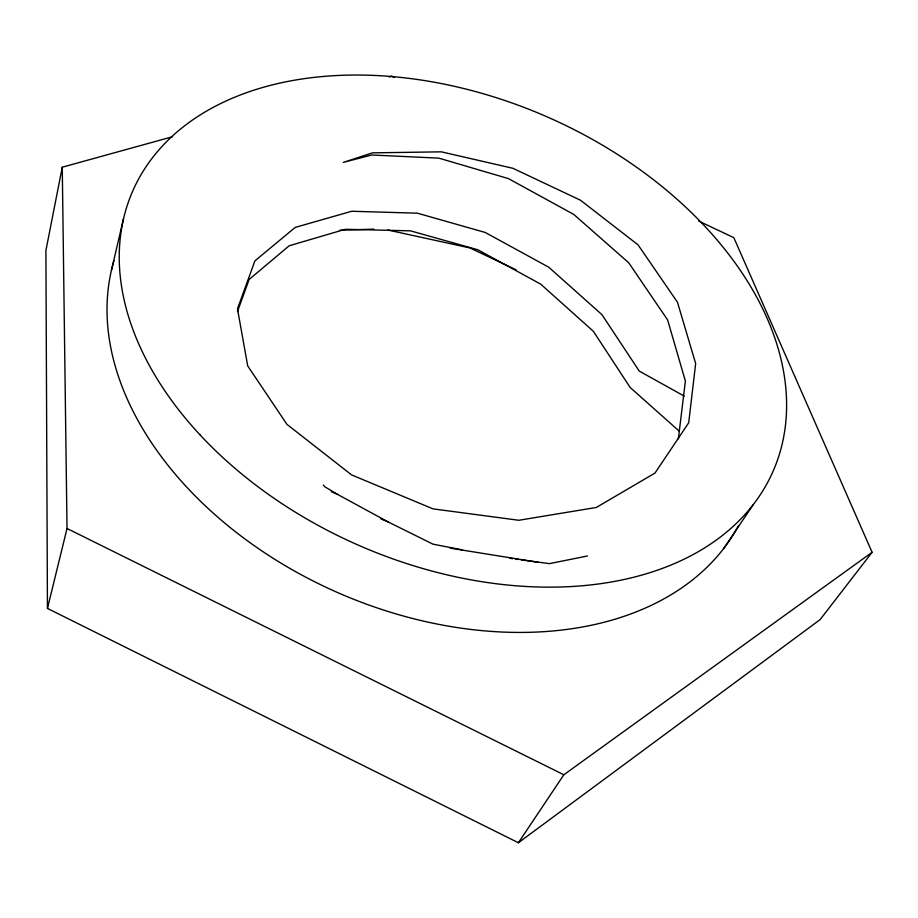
<?xml version="1.0" encoding="UTF-8"?>
<svg xmlns="http://www.w3.org/2000/svg" width="918" height="918" viewBox="0 0 918 918"><rect width="100%" height="100%" fill="white"/><g stroke="black" fill="none" stroke-linecap="round" stroke-linejoin="round"><path stroke-width="1.38" d="M678.379 438.804L685.39 381.085L667.638 319.969L628.75 262.812L573.784 214.433L508.434 178.608L438.861 158.148L371.698 155.004L343.263 162.406L372.456 152.858L441.329 151.837L512.887 168.292L580.509 200.25L638.033 244.842L677.473 302.24L695.66 363.539L688.707 422.773L654.982 473.08L596.298 507.47L518.819 520.276L432.986 508.859L351.605 474.916L286.944 424.357L247.711 365.926L237.475 308.838L254.906 260.884L295.194 227.412L351.72 211.255L417.38 213.183L485.22 232.461L548.769 267.218L601.956 314.667L639.249 371.079L684.254 396.117M172.538 136.725L62.263 167.202L45.9 250.534L47.449 608.416L518.395 842.747L820.084 619.639L872.1 552.292L733.826 237.659L698.827 221.146M111.422 270.362L123.505 218.817M47.449 608.416L67.025 528.493L62.263 167.202M237.475 311.569L249.099 279.508L289.17 245.783L345.317 229.282L410.484 230.843L477.773 249.742L540.736 284.155L593.361 331.306L630.15 387.465L679.423 431.334M518.395 842.747L563.836 774.769L872.1 552.292M723.602 548.62L753.081 504.877M388.957 76.917L391.711 76.16L394.304 77.376M587.451 555.998L549.423 563.629L521.206 559.877M339.534 230.326L373.775 229.121M450.164 548.138L538.051 562.264M509.972 558.293L512.772 558.695M515.583 559.085L518.395 559.487M462.477 549.882L432.975 544.156L388.635 522.181L337.663 494.458L324.915 486.838L323.308 485.025M387.901 230.028L469.97 247.952L516.191 269.858M331.341 491.727L337.663 494.458M380.809 518.796L388.635 522.181M67.025 528.493L563.836 774.769M738.336 525.888A340.05 234.641 23.6 0 1 343.229 594.979A340.05 234.641 23.6 0 1 113.97 260.689M199.975 434.811A349.506 234.033 23.6 0 0 767.769 482.191A349.506 234.033 23.6 0 0 390.873 76.481A349.506 234.033 23.6 0 0 199.975 434.811"/></g></svg>
